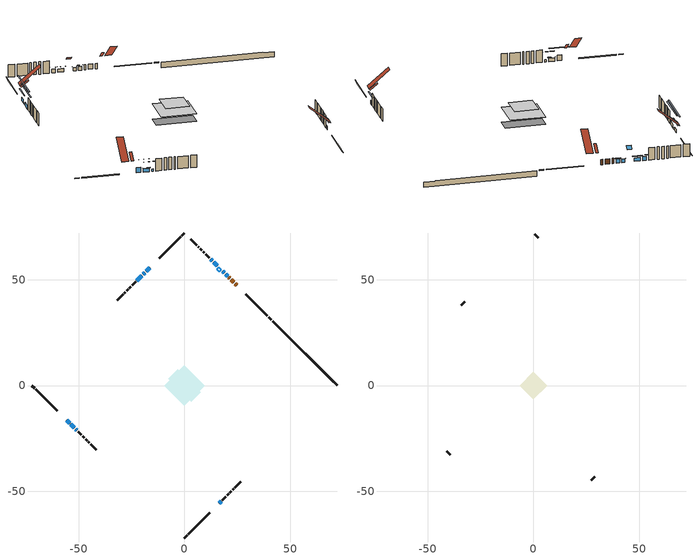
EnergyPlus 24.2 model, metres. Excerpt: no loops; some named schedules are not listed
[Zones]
conditioned space
 floor adiabatic (AdiabaticFloorConstruction): -9.55,0 0,9.55 9.55,0 0,-9.55 z3.05
 floor foundation (Slab1 construction): -7.59,3.22 -3.22,7.59 7.59,-3.22 3.22,-7.59 z-1.45
 wall outside (RimJoist1 construction): 0,-72.03 1.2,-70.83 / -72.03,0 -70.83,-1.2 / 0,72.03 -1.2,70.83 / 41.02,31.01 39.82,32.21 z0.61:0.91
 wall outside (RimJoist2 construction): 1.86,-70.17 11.99,-60.04 / -70.17,-1.86 -60.04,-11.99 / -1.86,70.17 -11.99,60.04 / 39.16,32.86 29.03,42.99 z0.61:0.91
 wall outside (AdiabaticWallConstruction 1): 24.57,47.46 23.97,48.06 / 23.32,48.71 22.07,49.96 / 21.42,50.61 20.99,51.04 z0.61:2.64
 wall outside (AdiabaticWallConstruction): 20.33,51.7 19.47,52.56 / 13.2,58.83 12.34,59.69 z0.61:2.13; 16.45,-55.58 17.25,-54.77 / 18.81,53.21 18.01,54.02 / -16.45,55.58 -18.06,53.97 / -53.63,-18.4 -52.02,-20.01 / 15.46,56.57 13.86,58.17 / -20.08,51.95 -22.48,49.55 z0.61:1.96; -55.58,-16.45 -54.28,-17.74 z0.61:2.74; -18.71,53.32 -19.42,52.61 z0.61:1.11; -51.37,-20.66 -50.93,-21.09 z0.61:1.53
 wall outside (Wall1 construction): 17.91,-54.12 19.54,-52.49 / -50.28,-21.75 -48.65,-23.38 / -23.14,48.89 -24.77,47.26 / 11.68,60.35 10.05,61.98 z0.61:5.49
 wall outside (Wall2 construction): 20.2,-51.83 20.8,-51.23 / -47.99,-24.04 -47.39,-24.64 / -25.42,46.6 -26.03,46 / 9.39,62.63 8.79,63.24 z0.61:5.49
 wall outside (Wall3 construction): 21.46,-50.57 22.16,-49.87 / -46.73,-25.3 -46.03,-26 / -26.68,45.34 -27.38,44.64 / 8.13,63.89 7.43,64.59 z0.61:5.49
 wall outside (Wall4 construction): 22.81,-49.21 23.15,-48.87 / -45.37,-26.65 -45.03,-26.99 / -28.04,43.99 -28.38,43.65 / 6.78,65.25 6.44,65.59 z0.61:5.49
 wall outside (Wall5 construction): 23.81,-48.22 26.61,-45.42 / -44.38,-27.65 -41.58,-30.45 / -29.04,42.99 -31.84,40.19 / 5.78,66.25 2.98,69.05 z0.61:5.49
 wall foundation (FoundationWall1 construction): 41.68,30.35,-1.45 41.68,30.35,0.61 68.99,3.04,0.61 68.99,3.04,0.49 72.03,0,0.49 72.03,0,-1.45
 window (WindowConstruction 8): 20.33,51.7 19.47,52.56 z0.61:2.13
 window (WindowConstruction 3): 16.45,-55.58 17.25,-54.77 z0.61:1.96
 window (WindowConstruction 4): -55.58,-16.45 -54.28,-17.74 z0.61:2.74
 window (WindowConstruction 5): 18.81,53.22 18.01,54.02 z0.61:1.96
 window (WindowConstruction 6): -16.45,55.58 -18.05,53.97 z0.61:1.96
 window (WindowConstruction 7): -53.63,-18.4 -52.02,-20 z0.61:1.96
 window (WindowConstruction 10): -18.71,53.32 -19.42,52.61 z0.61:1.11
 window (WindowConstruction): 15.46,56.57 13.86,58.17 z0.61:1.96
 window (WindowConstruction 1): 13.2,58.83 12.34,59.69 z0.61:2.13
 window (WindowConstruction 9): -51.37,-20.66 -50.94,-21.09 z0.61:1.52
 window (WindowConstruction 2): -20.08,51.95 -22.48,49.55 z0.61:1.96
 door (Door): 24.57,47.46 23.97,48.05 z0.61:2.64
 door (Door 1): 23.32,48.71 22.07,49.95 z0.61:2.64
 door (Door 2): 21.42,50.61 20.99,51.04 z0.61:2.64
 ceiling adiabatic (AdiabaticFloorConstruction): 0,-9.55 9.55,0 0,9.55 -9.55,0 z3.05
 roof outside (Roof2 construction): 15.79,-56.23,5.49 13.75,-54.19,7.89 13.09,-54.86,7.89 15.13,-56.9,5.49; -56.23,-15.79,5.49 -54.19,-13.75,7.89 -54.86,-13.09,7.89 -56.9,-15.13,5.49; -15.79,56.23,5.49 -13.75,54.19,7.89 -13.09,54.86,7.89 -15.13,56.9,5.49; 25.23,46.8,5.49 23.18,44.76,7.89 23.85,44.09,7.89 25.89,46.14,5.49
 roof outside (AdiabaticRoofConstruction): 16.12,55.91,5.49 15.17,54.96,6.61 16.4,53.72,6.61 17.35,54.67,5.49
 skylight (SkylightConstruction): 16.12,55.91,5.49 15.17,54.96,6.61 16.4,53.72,6.61 17.35,54.67,5.49
attic - vented
 floor to conditioned space (Floor1 construction Reversed): -6.42,0 0,6.42 6.42,0 0,-6.42 z5.49
 wall outside (Wall6 construction): 27.27,-44.76 28.93,-43.09 / -40.92,-31.11 -39.25,-32.77 / -32.5,39.53 -34.16,37.87 / 2.32,69.71 0.66,71.37 z0.61:5.49
 roof outside (Roof1 construction): 14.47,-57.56,5.49 8.85,-51.93,12.11 7.02,-53.76,12.11 12.64,-59.39,5.49; -57.56,-14.47,5.49 -51.93,-8.85,12.11 -53.76,-7.02,12.11 -59.39,-12.64,5.49; -14.47,57.56,5.49 -8.85,51.93,12.11 -7.02,53.76,12.11 -12.64,59.39,5.49; 26.55,45.48,5.49 20.92,39.86,12.11 22.75,38.03,12.11 28.38,43.65,5.49
shading: 19.14,52.88 20.66,51.37 20.87,51.58 19.36,53.09 z2.59; 18.98,-53.05 14.72,-57.3 14.94,-57.51 19.19,-53.26 z4.4; -52.13,-19.9 -57.73,-14.29 -57.95,-14.5 -52.34,-20.11 z5.79; 17.8,54.23 19.02,53 19.24,53.22 18.01,54.44 z2.26; -19.78,52.25 -14.72,57.3 -14.94,57.51 -19.99,52.46 z4.4; -51.81,-20.22 -53.84,-18.19 -54.05,-18.4 -52.02,-20.43 z2.26; -24.81,47.22 -13.32,58.7 -13.53,58.92 -25.02,47.43 z8.73; 13.32,58.71 16,56.03 16.21,56.24 13.53,58.92 z2.72; 11.8,60.23 13.74,58.29 13.84,58.4 11.91,60.33 z2.89; -48.78,-23.25 -53.52,-18.5 -53.73,-18.72 -48.99,-23.46 z4.58; -26.36,45.67 -16.19,55.83 -16.41,56.05 -26.57,45.88 z7.45
[Building]
Building 1: Terrain=Suburbs
[Site:Location]
Montreal Mirabel Intl AP_QC: Latitude {deg}=45.68; Longitude {deg}=-74.03; Time Zone {hr}=-5; Elevation {m}=82; Keep Site Location Information=Yes
[Site:GroundTemperature:Shallow]
0.642858, -1.75623, -1.94836, -0.80987, 3.76054, 8.30966, 12.2535, 14.7518, 14.9641, 12.9321, 9.08883, 4.67926
[Site:WaterMainsTemperature]
Calculation Method=Schedule; Temperature Schedule=mains temperature schedule
[Material] Roughness=Rough; Thermal Absorptance=0.9
Name | Thickness {m} | Conductivity {W/m-K} | Density {kg/m3} | Specific Heat {J/kg-K} | Solar Absorptance | Visible Absorptance
asphalt or fiberglass shingles | 0.00635 | 0.162714 | 1121.4 | 1465.45 | 0.84 | 0.84
asphalt or fiberglass shingles 1 | 0.00635 | 0.162714 | 1121.4 | 1465.45 | 0.7 | 0.7
ceiling loosefill ins | 0.169333 | 0.0480833 | 16.02 | 1046.75 | 0.7 | 0.7
ceiling stud and cavity | 0.1397 | 0.785492 | 65.682 | 1177.47 | 0.7 | 0.7
concrete 4.0 in. | 0.1016 | 1.803125 | 2242.8 | 837.4 | 0.7 | 0.7
concrete 8.0 in. | 0.2032 | 1.803125 | 2242.8 | 837.4 | 0.7 | 0.7
door material | 0.04445 | 0.0451087 | 512.64 | 1214.23 | 0.7 | 0.7
exterior vertical ins | 0.055813 | 0.029427 | 32.04 | 1214.23 | 0.7 | 0.7
floor covering | 0.0127 | 0.0433444 | 54.468 | 1339.84 | 0.6 | 0.6
floor rigid ins; roof rigid ins 1; wall rigid ins 1 | 0.512978 | 0.029427 | 32.04 | 1214.23 | 0.7 | 0.7
floor stud and cavity | 0.1397 | 1.75129 | 37.0049 | 1207.88 | 0.7 | 0.7
furniture material conditioned space 1 | 0.1524 | 0.115458 | 640.8 | 1214.23 | 0.6 | 0.6
gypsum board | 0.0127 | 0.160291 | 801 | 837.4 | 0.6 | 0.6
gypsum board 1 | 0.0127 | 0.160291 | 801 | 837.4 | 0.7 | 0.7
osb sheathing 0.5 in. | 0.0127 | 0.115458 | 512.64 | 1214.23 | 0.7 | 0.7
osb sheathing 0.75 in. | 0.01905 | 0.115458 | 512.64 | 1214.23 | 0.7 | 0.7
osb sheathing 2.0 in. | 0.0508 | 0.115458 | 512.64 | 1214.23 | 0.7 | 0.7
rim joist rigid ins | 0.103632 | 0.029427 | 32.04 | 1214.23 | 0.7 | 0.7
rim joist rigid ins 1; roof rigid ins; wall rigid ins | 0.051816 | 0.029427 | 32.04 | 1214.23 | 0.7 | 0.7
rim joist stud and cavity | 0.0508 | 0.386834 | 125.044 | 1163.47 | 0.6 | 0.6
rim joist stud and cavity 1 | 0.0508 | 0.0379815 | 125.044 | 1163.47 | 0.6 | 0.6
roof stud and cavity | 0.2032 | 0.529644 | 78.34581 | 1123.46 | 0.7 | 0.7
roof stud and cavity 1 | 0.18415 | 1.78689 | 37.0049 | 1207.88 | 0.6 | 0.6
wall stud and cavity | 0.1397 | 0.15141 | 139.0536 | 1170.24 | 0.7 | 0.7
wall stud and cavity 1 | 0.1397 | 0.0823012 | 139.0536 | 1170.24 | 0.7 | 0.7
wall stud and cavity 2 | 0.1397 | 0.197854 | 139.0536 | 1170.24 | 0.7 | 0.7
wall stud and cavity 3 | 0.1397 | 0.258437 | 139.0536 | 1170.24 | 0.7 | 0.7
wall stud and cavity 4 | 0.1397 | 0.19072 | 139.0536 | 1170.24 | 0.7 | 0.7
wall stud and cavity 5 | 0.0889 | 6.1454 | 50.32683 | 1063.81 | 0.6 | 0.6
wall stud and cavity 6 | 0.0889 | 0.380278 | 52.3479 | 1209.89 | 0.7 | 0.7
wall stud and cavity 7 | 0.0889 | 0.391764 | 83.0341 | 1211.67 | 0.7 | 0.7
wood siding | 0.0254 | 0.102417 | 544.68 | 1172.36 | 0 | 0
wood siding 1 | 0.00254 | 0.102417 | 544.68 | 1172.36 | 0 | 0
wood siding 2; wood siding 3; wood siding 4 | 0.0254 | 0.102417 | 544.68 | 1172.36 | 0.7 | 0.7
[WindowMaterial:SimpleGlazingSystem]
Name | U-Factor {W/m2-K} | Solar Heat Gain Coefficient
SkylightMaterial | 2.47861 | 0.667
WindowMaterial | 2.93382 | 0.6
WindowMaterial 1 | 2.92474 | 0.62
WindowMaterial 2 | 2.97187 | 0.6
WindowMaterial 3 | 2.961077 | 0.63
WindowMaterial 4 | 3.0383 | 0.46
WindowMaterial 5 | 3.09508 | 0.34
[Construction]
AdiabaticFloorConstruction: floor stud and cavity, floor rigid ins, osb sheathing 0.75 in., floor covering
AdiabaticRoofConstruction: asphalt or fiberglass shingles 1, roof rigid ins 1, osb sheathing 0.75 in., roof stud and cavity 1
AdiabaticWallConstruction: wood siding 3, wall rigid ins 1, wall stud and cavity 6, gypsum board
AdiabaticWallConstruction 1: wood siding 4, wall rigid ins 1, wall stud and cavity 6, gypsum board
Door; Door 1; Door 2: door material
Floor1 construction Reversed: gypsum board, ceiling stud and cavity, ceiling loosefill ins
FoundationWall1 construction: concrete 8.0 in., gypsum board 1
furniture construction conditioned space 1: furniture material conditioned space 1
PartitionWallConstruction: gypsum board, wall stud and cavity 7, gypsum board
RimJoist1 construction: wood siding 2, rim joist rigid ins, osb sheathing 2.0 in., rim joist stud and cavity
RimJoist2 construction: wood siding 2, rim joist rigid ins 1, osb sheathing 2.0 in., rim joist stud and cavity 1
Roof1 construction: asphalt or fiberglass shingles
Roof2 construction: asphalt or fiberglass shingles, roof rigid ins, osb sheathing 0.75 in., roof stud and cavity, gypsum board
SkylightConstruction: SkylightMaterial
Slab1 construction: concrete 4.0 in.
Wall1 construction: wood siding, wall rigid ins, osb sheathing 0.5 in., wall stud and cavity, gypsum board
Wall2 construction: wood siding, wall rigid ins, osb sheathing 0.5 in., wall stud and cavity 1, gypsum board
Wall3 construction: wood siding, wall rigid ins, osb sheathing 0.5 in., wall stud and cavity 2, gypsum board
Wall4 construction: wood siding, wall rigid ins, osb sheathing 0.5 in., wall stud and cavity 3, gypsum board
Wall5 construction: wood siding, wall rigid ins, osb sheathing 0.5 in., wall stud and cavity 4, gypsum board
Wall6 construction: wood siding 1, wall stud and cavity 5
WindowConstruction; WindowConstruction 2; WindowConstruction 3; WindowConstruction 5; WindowConstruction 6; WindowConstruction 7: WindowMaterial
WindowConstruction 1: WindowMaterial 1
WindowConstruction 10: WindowMaterial 5
WindowConstruction 4: WindowMaterial 2
WindowConstruction 8: WindowMaterial 3
WindowConstruction 9: WindowMaterial 4
[Zone] Multiplier=1; Part of Total Floor Area=Yes
Name | Volume {m3}
attic - vented | 79.7205
conditioned space | 692
[Space]
Name | Zone | Volume {m3}
attic - vented 1 | attic - vented | 79.7205
conditioned space 1 | conditioned space | 692
[ZoneInfiltration:EffectiveLeakageArea]
infil attic - vented 1: Zone or Space=attic - vented 1; Schedule=Always On Discrete; Effective Air Leakage Area {cm2}=3800.31; Stack Coefficient=0.000800007; Wind Coefficient=1.91103e-05
[ZoneMixing]
whole house fan mix: Zone or Space=attic - vented; Schedule=Always On Continuous; Design Flow Rate Calculation Method=Flow/Zone; Design Flow Rate {m3/s}=0; Source Zone or Space=conditioned space
[SurfaceProperty:ExposedFoundationPerimeter]
Slab1: Exposed Perimeter Calculation Method=TotalExposedPerimeter; Total Exposed Perimeter {m}=42.922
[InternalMass] Zone or ZoneList=conditioned space; Space or SpaceList=conditioned space 1
Name | Construction | Surface Area {m2}
furniture mass conditioned space 1 | furniture construction conditioned space 1 | 110.736
partition wall mass | PartitionWallConstruction | 276.84
[Lights]
interior lighting: Zone or ZoneList or Space or SpaceList=conditioned space 1; Schedule=interior lighting schedule; Design Level Calculation Method=LightingLevel; Lighting Level {W}=343.2; Return Air Fraction=0; Fraction Radiant=0.6; Fraction Visible=0.2; Fraction Replaceable=1
[People]
occupants: Zone or ZoneList or Space or SpaceList=conditioned space 1; Number of People Schedule=occupants schedule; Number of People Calculation Method=People; Number of People=3; Fraction Radiant=0.314171; Sensible Heat Fraction=0.56303; Activity Level Schedule=occupants activity schedule; Carbon Dioxide Generation Rate {m3/s-W}=0; Enable ASHRAE 55 Comfort Warnings=No; Mean Radiant Temperature Calculation Type=EnclosureAveraged
[ElectricEquipment] Zone or ZoneList or Space or SpaceList=conditioned space 1; Design Level Calculation Method=EquipmentLevel
Name | Schedule | Design Level {W} | Fraction Latent | Fraction Radiant | Fraction Lost
clothes dryer | clothes dryer schedule | 140.772 | 0.015 | 0.081 | 0.85
clothes washer | clothes washer schedule | 32.1985 | 0.03 | 0.162 | 0.7
cooking range | cooking range schedule | 215.147 | 0.08 | 0.432 | 0.2
dishwasher | dishwasher schedule | 66.8632 | 0.3 | 0.18 | 0.4
fridge | fridge schedule | 72.9452 | 0 | 0.6 | 0
mech vent house fan | mech vent house fan schedule | 880 | 0 | 0 | 1
mech vent house fan cfis | mech vent house fan cfis schedule | 0 | 0 | 0 | 0
misc plug loads | misc plug loads schedule | 494.7 | 0.045 | 0.513 | 0.1
whole house fan | Always On Discrete | 0 | 0 | 0 | 1
[OtherEquipment] Zone or ZoneList or Space or SpaceList=conditioned space 1; Design Level Calculation Method=EquipmentLevel
Name | Fuel Type | Schedule | Design Level {W} | Fraction Latent | Fraction Radiant | Fraction Lost
clothes dryer 1 | Electricity | clothes dryer schedule | 0 | 0.015 | 0.081 | 0.85
cooking range 1 | Electricity | cooking range schedule | 0 | 0.08 | 0.432 | 0.2
general water use latent | None | general water use schedule | 62.594 | 1 | 0 | 0
general water use sensible | None | general water use schedule | -61.6891 | 0 | 0.6 | 0
mech vent house fan latent load | None | Always On Discrete | 0 | 1 | 0 | 0
mech vent house fan sensible load | None | Always On Discrete | 0 | 0 | 0 | 0
water heater energy adjustment1 | Electricity | Always On Discrete | 0.01 | 0 | 0 | 1
[ZoneInfiltration:DesignFlowRate] Zone or ZoneList or Space or SpaceList=conditioned space 1; Schedule=Always On Discrete; Design Flow Rate Calculation Method=Flow/Zone; Design Flow Rate {m3/s}=0
infil flow; natural vent flow; whole house fan flow
[Foundation:Kiva]
Foundation Kiva 1: Initial Indoor Air Temperature {C}=21; Wall Height Above Grade {m}=0.609996; Wall Depth Below Slab {m}=0.2032; Custom Block Material Name 1=exterior vertical ins; Custom Block Depth 1 {m}=2.05999; Custom Block X Position 1 {m}=0.2159; Custom Block Z Position 1 {m}=0
[Foundation:Kiva:Settings]
Soil Conductivity {W/m-K}=0.849921; Soil Density {kg/m3}=1842.3; Soil Specific Heat {J/kg-K}=418.7; Ground Solar Absorptivity=0.9; Ground Thermal Absorptivity=0.9; Ground Surface Roughness {m}=0.03; Far-Field Width {m}=40; Deep-Ground Boundary Condition=ZeroFlux; Deep-Ground Depth {m}=40; Minimum Cell Dimension {m}=0.2; Maximum Cell Growth Coefficient=3; Simulation Timestep=Timestep
[Exterior:Lights]
exterior lighting: Schedule=exterior lighting schedule; Design Level {W}=75.6
[Schedule:Constant]
Name | Hourly Value
Always On Continuous; mech vent house fan schedule; mech vent house fan cfis schedule; Always On Discrete | 1
occupants activity schedule | 117.228
fridge schedule | 0
[Schedule:Week:Daily]
interior lighting schedule Week Rule - Jan1-Jan27: interior lighting schedule day, interior lighting schedule day, interior lighting schedule day, interior lighting schedule day, interior lighting schedule day, interior lighting schedule day, interior lighting schedule day, interior lighting schedule default day, interior lighting schedule default day, interior lighting schedule default day, interior lighting schedule default day, interior lighting schedule default day
interior lighting schedule Week Rule - Jan28-Feb3: interior lighting schedule day, interior lighting schedule day, interior lighting schedule day, interior lighting schedule day, interior lighting schedule day 1, interior lighting schedule day 1, interior lighting schedule day 1, interior lighting schedule default day, interior lighting schedule default day, interior lighting schedule default day, interior lighting schedule default day, interior lighting schedule default day
interior lighting schedule Week Rule - Feb4-Feb24: interior lighting schedule day 1, interior lighting schedule day 1, interior lighting schedule day 1, interior lighting schedule day 1, interior lighting schedule day 1, interior lighting schedule day 1, interior lighting schedule day 1, interior lighting schedule default day, interior lighting schedule default day, interior lighting schedule default day, interior lighting schedule default day, interior lighting schedule default day
interior lighting schedule Week Rule - Feb25-Mar3: interior lighting schedule day 1, interior lighting schedule day 1, interior lighting schedule day 1, interior lighting schedule day 1, interior lighting schedule day 2, interior lighting schedule day 2, interior lighting schedule day 2, interior lighting schedule default day, interior lighting schedule default day, interior lighting schedule default day, interior lighting schedule default day, interior lighting schedule default day
interior lighting schedule Week Rule - Mar4-Mar31: interior lighting schedule day 2, interior lighting schedule day 2, interior lighting schedule day 2, interior lighting schedule day 2, interior lighting schedule day 2, interior lighting schedule day 2, interior lighting schedule day 2, interior lighting schedule default day, interior lighting schedule default day, interior lighting schedule default day, interior lighting schedule default day, interior lighting schedule default day
interior lighting schedule Week Rule - Apr1-Apr28: interior lighting schedule day 3, interior lighting schedule day 3, interior lighting schedule day 3, interior lighting schedule day 3, interior lighting schedule day 3, interior lighting schedule day 3, interior lighting schedule day 3, interior lighting schedule default day, interior lighting schedule default day, interior lighting schedule default day, interior lighting schedule default day, interior lighting schedule default day
interior lighting schedule Week Rule - Apr29-May5: interior lighting schedule day 3, interior lighting schedule day 3, interior lighting schedule day 4, interior lighting schedule day 4, interior lighting schedule day 4, interior lighting schedule day 4, interior lighting schedule day 4, interior lighting schedule default day, interior lighting schedule default day, interior lighting schedule default day, interior lighting schedule default day, interior lighting schedule default day
interior lighting schedule Week Rule - May6-May26: interior lighting schedule day 4, interior lighting schedule day 4, interior lighting schedule day 4, interior lighting schedule day 4, interior lighting schedule day 4, interior lighting schedule day 4, interior lighting schedule day 4, interior lighting schedule default day, interior lighting schedule default day, interior lighting schedule default day, interior lighting schedule default day, interior lighting schedule default day
interior lighting schedule Week Rule - May27-Jun2: interior lighting schedule day 4, interior lighting schedule day 4, interior lighting schedule day 4, interior lighting schedule day 4, interior lighting schedule day 4, interior lighting schedule day 5, interior lighting schedule day 5, interior lighting schedule default day, interior lighting schedule default day, interior lighting schedule default day, interior lighting schedule default day, interior lighting schedule default day
interior lighting schedule Week Rule - Jun3-Jun30: interior lighting schedule day 5, interior lighting schedule day 5, interior lighting schedule day 5, interior lighting schedule day 5, interior lighting schedule day 5, interior lighting schedule day 5, interior lighting schedule day 5, interior lighting schedule default day, interior lighting schedule default day, interior lighting schedule default day, interior lighting schedule default day, interior lighting schedule default day
interior lighting schedule Week Rule - Jul1-Jul28: interior lighting schedule day 6, interior lighting schedule day 6, interior lighting schedule day 6, interior lighting schedule day 6, interior lighting schedule day 6, interior lighting schedule day 6, interior lighting schedule day 6, interior lighting schedule default day, interior lighting schedule default day, interior lighting schedule default day, interior lighting schedule default day, interior lighting schedule default day
interior lighting schedule Week Rule - Jul29-Aug4: interior lighting schedule day 6, interior lighting schedule day 6, interior lighting schedule day 6, interior lighting schedule day 7, interior lighting schedule day 7, interior lighting schedule day 7, interior lighting schedule day 7, interior lighting schedule default day, interior lighting schedule default day, interior lighting schedule default day, interior lighting schedule default day, interior lighting schedule default day
interior lighting schedule Week Rule - Aug5-Aug25: interior lighting schedule day 7, interior lighting schedule day 7, interior lighting schedule day 7, interior lighting schedule day 7, interior lighting schedule day 7, interior lighting schedule day 7, interior lighting schedule day 7, interior lighting schedule default day, interior lighting schedule default day, interior lighting schedule default day, interior lighting schedule default day, interior lighting schedule default day
interior lighting schedule Week Rule - Aug26-Sep1: interior lighting schedule day 7, interior lighting schedule day 7, interior lighting schedule day 7, interior lighting schedule day 7, interior lighting schedule day 7, interior lighting schedule day 7, interior lighting schedule day 8, interior lighting schedule default day, interior lighting schedule default day, interior lighting schedule default day, interior lighting schedule default day, interior lighting schedule default day
interior lighting schedule Week Rule - Sep2-Sep29: interior lighting schedule day 8, interior lighting schedule day 8, interior lighting schedule day 8, interior lighting schedule day 8, interior lighting schedule day 8, interior lighting schedule day 8, interior lighting schedule day 8, interior lighting schedule default day, interior lighting schedule default day, interior lighting schedule default day, interior lighting schedule default day, interior lighting schedule default day
interior lighting schedule Week Rule - Sep30-Oct6: interior lighting schedule day 8, interior lighting schedule day 9, interior lighting schedule day 9, interior lighting schedule day 9, interior lighting schedule day 9, interior lighting schedule day 9, interior lighting schedule day 9, interior lighting schedule default day, interior lighting schedule default day, interior lighting schedule default day, interior lighting schedule default day, interior lighting schedule default day
interior lighting schedule Week Rule - Oct7-Oct27: interior lighting schedule day 9, interior lighting schedule day 9, interior lighting schedule day 9, interior lighting schedule day 9, interior lighting schedule day 9, interior lighting schedule day 9, interior lighting schedule day 9, interior lighting schedule default day, interior lighting schedule default day, interior lighting schedule default day, interior lighting schedule default day, interior lighting schedule default day
interior lighting schedule Week Rule - Oct28-Nov3: interior lighting schedule day 9, interior lighting schedule day 9, interior lighting schedule day 9, interior lighting schedule day 9, interior lighting schedule day 10, interior lighting schedule day 10, interior lighting schedule day 10, interior lighting schedule default day, interior lighting schedule default day, interior lighting schedule default day, interior lighting schedule default day, interior lighting schedule default day
interior lighting schedule Week Rule - Nov4-Nov24: interior lighting schedule day 10, interior lighting schedule day 10, interior lighting schedule day 10, interior lighting schedule day 10, interior lighting schedule day 10, interior lighting schedule day 10, interior lighting schedule day 10, interior lighting schedule default day, interior lighting schedule default day, interior lighting schedule default day, interior lighting schedule default day, interior lighting schedule default day
interior lighting schedule Week Rule - Nov25-Dec1: interior lighting schedule day 10, interior lighting schedule day 10, interior lighting schedule day 10, interior lighting schedule day 10, interior lighting schedule day 10, interior lighting schedule day 10, interior lighting schedule day 11, interior lighting schedule default day, interior lighting schedule default day, interior lighting schedule default day, interior lighting schedule default day, interior lighting schedule default day
interior lighting schedule Week Rule - Dec2-Dec31: interior lighting schedule day 11, interior lighting schedule day 11, interior lighting schedule day 11, interior lighting schedule day 11, interior lighting schedule day 11, interior lighting schedule day 11, interior lighting schedule day 11, interior lighting schedule default day, interior lighting schedule default day, interior lighting schedule default day, interior lighting schedule default day, interior lighting schedule default day
occupants schedule Week Rule - Jan1-Dec31: occupants schedule day, occupants schedule day, occupants schedule day, occupants schedule day, occupants schedule day, occupants schedule day, occupants schedule day, occupants schedule default day, occupants schedule default day, occupants schedule default day, occupants schedule default day, occupants schedule default day
clothes dryer schedule Week Rule - Jan1-Dec31: clothes dryer schedule day, clothes dryer schedule day, clothes dryer schedule day, clothes dryer schedule day, clothes dryer schedule day, clothes dryer schedule day, clothes dryer schedule day, clothes dryer schedule default day, clothes dryer schedule default day, clothes dryer schedule default day, clothes dryer schedule default day, clothes dryer schedule default day
clothes washer schedule Week Rule - Jan1-Dec31: clothes washer schedule day, clothes washer schedule day, clothes washer schedule day, clothes washer schedule day, clothes washer schedule day, clothes washer schedule day, clothes washer schedule day, clothes washer schedule default day, clothes washer schedule default day, clothes washer schedule default day, clothes washer schedule default day, clothes washer schedule default day
cooking range schedule Week Rule - Jan1-Dec31: cooking range schedule day, cooking range schedule day, cooking range schedule day, cooking range schedule day, cooking range schedule day, cooking range schedule day, cooking range schedule day, cooking range schedule default day, cooking range schedule default day, cooking range schedule default day, cooking range schedule default day, cooking range schedule default day
dishwasher schedule Week Rule - Jan1-Dec31: dishwasher schedule day, dishwasher schedule day, dishwasher schedule day, dishwasher schedule day, dishwasher schedule day, dishwasher schedule day, dishwasher schedule day, dishwasher schedule default day, dishwasher schedule default day, dishwasher schedule default day, dishwasher schedule default day, dishwasher schedule default day
misc plug loads schedule Week Rule - Jan1-Dec31: misc plug loads schedule day, misc plug loads schedule day, misc plug loads schedule day, misc plug loads schedule day, misc plug loads schedule day, misc plug loads schedule day, misc plug loads schedule day, misc plug loads schedule default day, misc plug loads schedule default day, misc plug loads schedule default day, misc plug loads schedule default day, misc plug loads schedule default day
general water use schedule Week Rule - Jan1-Dec31: general water use schedule day, general water use schedule day, general water use schedule day, general water use schedule day, general water use schedule day, general water use schedule day, general water use schedule day, general water use schedule default day, general water use schedule default day, general water use schedule default day, general water use schedule default day, general water use schedule default day
exterior lighting schedule Week Rule - Jan1-Jan27: exterior lighting schedule day, exterior lighting schedule day, exterior lighting schedule day, exterior lighting schedule day, exterior lighting schedule day, exterior lighting schedule day, exterior lighting schedule day, exterior lighting schedule default day, exterior lighting schedule default day, exterior lighting schedule default day, exterior lighting schedule default day, exterior lighting schedule default day
exterior lighting schedule Week Rule - Jan28-Feb3: exterior lighting schedule day, exterior lighting schedule day, exterior lighting schedule day, exterior lighting schedule day, exterior lighting schedule day 1, exterior lighting schedule day 1, exterior lighting schedule day 1, exterior lighting schedule default day, exterior lighting schedule default day, exterior lighting schedule default day, exterior lighting schedule default day, exterior lighting schedule default day
exterior lighting schedule Week Rule - Feb4-Feb24: exterior lighting schedule day 1, exterior lighting schedule day 1, exterior lighting schedule day 1, exterior lighting schedule day 1, exterior lighting schedule day 1, exterior lighting schedule day 1, exterior lighting schedule day 1, exterior lighting schedule default day, exterior lighting schedule default day, exterior lighting schedule default day, exterior lighting schedule default day, exterior lighting schedule default day
exterior lighting schedule Week Rule - Feb25-Mar3: exterior lighting schedule day 1, exterior lighting schedule day 1, exterior lighting schedule day 1, exterior lighting schedule day 1, exterior lighting schedule day 2, exterior lighting schedule day 2, exterior lighting schedule day 2, exterior lighting schedule default day, exterior lighting schedule default day, exterior lighting schedule default day, exterior lighting schedule default day, exterior lighting schedule default day
exterior lighting schedule Week Rule - Mar4-Mar31: exterior lighting schedule day 2, exterior lighting schedule day 2, exterior lighting schedule day 2, exterior lighting schedule day 2, exterior lighting schedule day 2, exterior lighting schedule day 2, exterior lighting schedule day 2, exterior lighting schedule default day, exterior lighting schedule default day, exterior lighting schedule default day, exterior lighting schedule default day, exterior lighting schedule default day
exterior lighting schedule Week Rule - Apr1-Apr28: exterior lighting schedule day 3, exterior lighting schedule day 3, exterior lighting schedule day 3, exterior lighting schedule day 3, exterior lighting schedule day 3, exterior lighting schedule day 3, exterior lighting schedule day 3, exterior lighting schedule default day, exterior lighting schedule default day, exterior lighting schedule default day, exterior lighting schedule default day, exterior lighting schedule default day
exterior lighting schedule Week Rule - Apr29-May5: exterior lighting schedule day 3, exterior lighting schedule day 3, exterior lighting schedule day 4, exterior lighting schedule day 4, exterior lighting schedule day 4, exterior lighting schedule day 4, exterior lighting schedule day 4, exterior lighting schedule default day, exterior lighting schedule default day, exterior lighting schedule default day, exterior lighting schedule default day, exterior lighting schedule default day
exterior lighting schedule Week Rule - May6-May26: exterior lighting schedule day 4, exterior lighting schedule day 4, exterior lighting schedule day 4, exterior lighting schedule day 4, exterior lighting schedule day 4, exterior lighting schedule day 4, exterior lighting schedule day 4, exterior lighting schedule default day, exterior lighting schedule default day, exterior lighting schedule default day, exterior lighting schedule default day, exterior lighting schedule default day
exterior lighting schedule Week Rule - May27-Jun2: exterior lighting schedule day 4, exterior lighting schedule day 4, exterior lighting schedule day 4, exterior lighting schedule day 4, exterior lighting schedule day 4, exterior lighting schedule day 5, exterior lighting schedule day 5, exterior lighting schedule default day, exterior lighting schedule default day, exterior lighting schedule default day, exterior lighting schedule default day, exterior lighting schedule default day
exterior lighting schedule Week Rule - Jun3-Jun30: exterior lighting schedule day 5, exterior lighting schedule day 5, exterior lighting schedule day 5, exterior lighting schedule day 5, exterior lighting schedule day 5, exterior lighting schedule day 5, exterior lighting schedule day 5, exterior lighting schedule default day, exterior lighting schedule default day, exterior lighting schedule default day, exterior lighting schedule default day, exterior lighting schedule default day
exterior lighting schedule Week Rule - Jul1-Jul28: exterior lighting schedule day 6, exterior lighting schedule day 6, exterior lighting schedule day 6, exterior lighting schedule day 6, exterior lighting schedule day 6, exterior lighting schedule day 6, exterior lighting schedule day 6, exterior lighting schedule default day, exterior lighting schedule default day, exterior lighting schedule default day, exterior lighting schedule default day, exterior lighting schedule default day
exterior lighting schedule Week Rule - Jul29-Aug4: exterior lighting schedule day 6, exterior lighting schedule day 6, exterior lighting schedule day 6, exterior lighting schedule day 7, exterior lighting schedule day 7, exterior lighting schedule day 7, exterior lighting schedule day 7, exterior lighting schedule default day, exterior lighting schedule default day, exterior lighting schedule default day, exterior lighting schedule default day, exterior lighting schedule default day
exterior lighting schedule Week Rule - Aug5-Aug25: exterior lighting schedule day 7, exterior lighting schedule day 7, exterior lighting schedule day 7, exterior lighting schedule day 7, exterior lighting schedule day 7, exterior lighting schedule day 7, exterior lighting schedule day 7, exterior lighting schedule default day, exterior lighting schedule default day, exterior lighting schedule default day, exterior lighting schedule default day, exterior lighting schedule default day
exterior lighting schedule Week Rule - Aug26-Sep1: exterior lighting schedule day 7, exterior lighting schedule day 7, exterior lighting schedule day 7, exterior lighting schedule day 7, exterior lighting schedule day 7, exterior lighting schedule day 7, exterior lighting schedule day 8, exterior lighting schedule default day, exterior lighting schedule default day, exterior lighting schedule default day, exterior lighting schedule default day, exterior lighting schedule default day
exterior lighting schedule Week Rule - Sep2-Sep29: exterior lighting schedule day 8, exterior lighting schedule day 8, exterior lighting schedule day 8, exterior lighting schedule day 8, exterior lighting schedule day 8, exterior lighting schedule day 8, exterior lighting schedule day 8, exterior lighting schedule default day, exterior lighting schedule default day, exterior lighting schedule default day, exterior lighting schedule default day, exterior lighting schedule default day
[Schedule:Year]
interior lighting schedule: interior lighting schedule Week Rule - Jan1-Jan27, 1, 1, 1, 27, interior lighting schedule Week Rule - Jan28-Feb3, 1, 28, 2, 3, interior lighting schedule Week Rule - Feb4-Feb24, 2, 4, 2, 24, interior lighting schedule Week Rule - Feb25-Mar3, 2, 25, 3, 3, interior lighting schedule Week Rule - Mar4-Mar31, 3, 4, 3, 31, interior lighting schedule Week Rule - Apr1-Apr28, 4, 1, 4, 28, interior lighting schedule Week Rule - Apr29-May5, 4, 29, 5, 5, interior lighting schedule Week Rule - May6-May26, 5, 6, 5, 26, interior lighting schedule Week Rule - May27-Jun2, 5, 27, 6, 2, interior lighting schedule Week Rule - Jun3-Jun30, 6, 3, 6, 30, interior lighting schedule Week Rule - Jul1-Jul28, 7, 1, 7, 28, interior lighting schedule Week Rule - Jul29-Aug4, 7, 29, 8, 4, interior lighting schedule Week Rule - Aug5-Aug25, 8, 5, 8, 25, interior lighting schedule Week Rule - Aug26-Sep1, 8, 26, 9, 1, interior lighting schedule Week Rule - Sep2-Sep29, 9, 2, 9, 29, interior lighting schedule Week Rule - Sep30-Oct6, 9, 30, 10, 6, interior lighting schedule Week Rule - Oct7-Oct27, 10, 7, 10, 27, interior lighting schedule Week Rule - Oct28-Nov3, 10, 28, 11, 3, interior lighting schedule Week Rule - Nov4-Nov24, 11, 4, 11, 24, interior lighting schedule Week Rule - Nov25-Dec1, 11, 25, 12, 1, interior lighting schedule Week Rule - Dec2-Dec31, 12, 2, 12, 31
occupants schedule: occupants schedule Week Rule - Jan1-Dec31, 1, 1, 12, 31
clothes dryer schedule: clothes dryer schedule Week Rule - Jan1-Dec31, 1, 1, 12, 31
clothes washer schedule: clothes washer schedule Week Rule - Jan1-Dec31, 1, 1, 12, 31
cooking range schedule: cooking range schedule Week Rule - Jan1-Dec31, 1, 1, 12, 31
dishwasher schedule: dishwasher schedule Week Rule - Jan1-Dec31, 1, 1, 12, 31
misc plug loads schedule: misc plug loads schedule Week Rule - Jan1-Dec31, 1, 1, 12, 31
general water use schedule: general water use schedule Week Rule - Jan1-Dec31, 1, 1, 12, 31
exterior lighting schedule: exterior lighting schedule Week Rule - Jan1-Jan27, 1, 1, 1, 27, exterior lighting schedule Week Rule - Jan28-Feb3, 1, 28, 2, 3, exterior lighting schedule Week Rule - Feb4-Feb24, 2, 4, 2, 24, exterior lighting schedule Week Rule - Feb25-Mar3, 2, 25, 3, 3, exterior lighting schedule Week Rule - Mar4-Mar31, 3, 4, 3, 31, exterior lighting schedule Week Rule - Apr1-Apr28, 4, 1, 4, 28, exterior lighting schedule Week Rule - Apr29-May5, 4, 29, 5, 5, exterior lighting schedule Week Rule - May6-May26, 5, 6, 5, 26, exterior lighting schedule Week Rule - May27-Jun2, 5, 27, 6, 2, exterior lighting schedule Week Rule - Jun3-Jun30, 6, 3, 6, 30, exterior lighting schedule Week Rule - Jul1-Jul28, 7, 1, 7, 28, exterior lighting schedule Week Rule - Jul29-Aug4, 7, 29, 8, 4, exterior lighting schedule Week Rule - Aug5-Aug25, 8, 5, 8, 25, exterior lighting schedule Week Rule - Aug26-Sep1, 8, 26, 9, 1, exterior lighting schedule Week Rule - Sep2-Sep29, 9, 2, 9, 29, exterior lighting schedule Week Rule - Sep30-Oct6, 9, 30, 10, 6, exterior lighting schedule Week Rule - Oct7-Oct27, 10, 7, 10, 27, exterior lighting schedule Week Rule - Oct28-Nov3, 10, 28, 11, 3, exterior lighting schedule Week Rule - Nov4-Nov24, 11, 4, 11, 24, exterior lighting schedule Week Rule - Nov25-Dec1, 11, 25, 12, 1, exterior lighting schedule Week Rule - Dec2-Dec31, 12, 2, 12, 31
[Schedule:Compact]
mains temperature schedule: Through: 01/01, For: AllDays, Until: 24:00, 5.61444, Through: 01/02, For: AllDays, Until: 24:00, 5.535, Through: 01/03, For: AllDays, Until: 24:00, 5.45667, Through: 01/04, For: AllDays, Until: 24:00, 5.37944, Through: 01/05, For: AllDays, Until: 24:00, 5.30333, Through: 01/06, For: AllDays, Until: 24:00, 5.22889, Through: 01/07, For: AllDays, Until: 24:00, 5.15611, Through: 01/08, For: AllDays, Until: 24:00, 5.08389, Through: 01/09, For: AllDays, Until: 24:00, 5.01333, Through: 01/10, For: AllDays, Until: 24:00, 4.94444, Through: 01/11, For: AllDays, Until: 24:00, 4.87667, Through: 01/12, For: AllDays, Until: 24:00, 4.81056, Through: 01/13, For: AllDays, Until: 24:00, 4.74556, Through: 01/14, For: AllDays, Until: 24:00, 4.68222, Through: 01/15, For: AllDays, Until: 24:00, 4.62056, Through: 01/16, For: AllDays, Until: 24:00, 4.56, Through: 01/17, For: AllDays, Until: 24:00, 4.50111, Through: 01/18, For: AllDays, Until: 24:00, 4.44389, Through: 01/19, For: AllDays, Until: 24:00, 4.38778, Through: 01/20, For: AllDays, Until: 24:00, 4.33389, Through: 01/21, For: AllDays, Until: 24:00, 4.28111, Through: 01/22, For: AllDays, Until: 24:00, 4.23, Through: 01/23, For: AllDays, Until: 24:00, 4.18056, Through: 01/24, For: AllDays, Until: 24:00, 4.13278, Through: 01/25, For: AllDays, Until: 24:00, 4.08667, Through: 01/26, For: AllDays, Until: 24:00, 4.04222, Through: 01/27, For: AllDays, Until: 24:00, 3.99944, Through: 01/28, For: AllDays, Until: 24:00, 3.95833, Through: 01/29, For: AllDays, Until: 24:00, 3.91889, Through: 01/30, For: AllDays, Until: 24:00, 3.88111, Through: 01/31, For: AllDays, Until: 24:00, 3.845, Through: 02/01, For: AllDays, Until: 24:00, 3.81056, Through: 02/02, For: AllDays, Until: 24:00, 3.77778, Through: 02/03, For: AllDays, Until: 24:00, 3.74722, Through: 02/04, For: AllDays, Until: 24:00, 3.71833, Through: 02/05, For: AllDays, Until: 24:00, 3.69056, Through: 02/06, For: AllDays, Until: 24:00, 3.66556, Through: 02/07, For: AllDays, Until: 24:00, 3.64167, Through: 02/08, For: AllDays, Until: 24:00, 3.61944, Through: 02/09, For: AllDays, Until: 24:00, 3.59944, Through: 02/10, For: AllDays, Until: 24:00, 3.58111, Through: 02/11, For: AllDays, Until: 24:00, 3.56444, Through: 02/12, For: AllDays, Until: 24:00, 3.55, Through: 02/13, For: AllDays, Until: 24:00, 3.53667, Through: 02/14, For: AllDays, Until: 24:00, 3.52556, Through: 02/15, For: AllDays, Until: 24:00, 3.51667, Through: 02/16, For: AllDays, Until: 24:00, 3.50889, Through: 02/17, For: AllDays, Until: 24:00, 3.50333, Through: 02/18, For: AllDays, Until: 24:00, 3.49944, Through: 02/19, For: AllDays, Until: 24:00, 3.49778, Through: 02/20, For: AllDays, Until: 24:00, 3.49778, Through: 02/21, For: AllDays, Until: 24:00, 3.49944, Through: 02/22, For: AllDays, Until: 24:00, 3.50278, Through: 02/23, For: AllDays, Until: 24:00, 3.50833, Through: 02/24, For: AllDays, Until: 24:00, 3.515, Through: 02/25, For: AllDays, Until: 24:00, 3.52444, Through: 02/26, For: AllDays, Until: 24:00, 3.535, Through: 02/27, For: AllDays, Until: 24:00, 3.54778, Through: 02/28, For: AllDays, Until: 24:00, 3.56222, Through: 03/01, For: AllDays, Until: 24:00, 3.57833, Through: 03/02, For: AllDays, Until: 24:00, 3.59667, Through: 03/03, For: AllDays, Until: 24:00, 3.61667, Through: 03/04, For: AllDays, Until: 24:00, 3.63833, Through: 03/05, For: AllDays, Until: 24:00, 3.66167, Through: 03/06, For: AllDays, Until: 24:00, 3.68667, Through: 03/07, For: AllDays, Until: 24:00, 3.71389, Through: 03/08, For: AllDays, Until: 24:00, 3.74278, Through: 03/09, For: AllDays, Until: 24:00, 3.77333, Through: 03/10, For: AllDays, Until: 24:00, 3.80556, Through: 03/11, For: AllDays, Until: 24:00, 3.83944, Through: 03/12, For: AllDays, Until: 24:00, 3.87556, Through: 03/13, For: AllDays, Until: 24:00, 3.91278, Through: 03/14, For: AllDays, Until: 24:00, 3.95222, Through: 03/15, For: AllDays, Until: 24:00, 3.99278, Through: 03/16, For: AllDays, Until: 24:00, 4.03556, Through: 03/17, For: AllDays, Until: 24:00, 4.08, Through: 03/18, For: AllDays, Until: 24:00, 4.12556, Through: 03/19, For: AllDays, Until: 24:00, 4.17333, Through: 03/20, For: AllDays, Until: 24:00, 4.22278, Through: 03/21, For: AllDays, Until: 24:00, 4.27333, Through: 03/22, For: AllDays, Until: 24:00, 4.32556, Through: 03/23, For: AllDays, Until: 24:00, 4.38, Through: 03/24, For: AllDays, Until: 24:00, 4.43556, Through: 03/25, For: AllDays, Until: 24:00, 4.49222, Through: 03/26, For: AllDays, Until: 24:00, 4.55111, Through: 03/27, For: AllDays, Until: 24:00, 4.61111, Through: 03/28, For: AllDays, Until: 24:00, 4.67278, Through: 03/29, For: AllDays, Until: 24:00, 4.73611, Through: 03/30, For: AllDays, Until: 24:00, 4.80056, Through: 03/31, For: AllDays, Until: 24:00, 4.86667, Through: 04/01, For: AllDays, Until: 24:00, 4.93444, Through: 04/02, For: AllDays, Until: 24:00, 5.00333, Through: 04/03, For: AllDays, Until: 24:00, 5.07333, Through: 04/04, For: AllDays, Until: 24:00, 5.145, Through: 04/05, For: AllDays, Until: 24:00, 5.21833, Through: 04/06, For: AllDays, Until: 24:00, 5.29222, Through: 04/07, For: AllDays, Until: 24:00, 5.36778, Through: 04/08, For: AllDays, Until: 24:00, 5.445, Through: 04/09, For: AllDays, Until: 24:00, 5.52333, Through: 04/10, For: AllDays, Until: 24:00, 5.60222, Through: 04/11, For: AllDays, Until: 24:00, 5.68278, Through: 04/12, For: AllDays, Until: 24:00, 5.765, Through: 04/13, For: AllDays, Until: 24:00, 5.84778, Through: 04/14, For: AllDays, Until: 24:00, 5.93167, Through: 04/15, For: AllDays, Until: 24:00, 6.01722, Through: 04/16, For: AllDays, Until: 24:00, 6.10333, Through: 04/17, For: AllDays, Until: 24:00, 6.19056, Through: 04/18, For: AllDays, Until: 24:00, 6.27889, Through: 04/19, For: AllDays, Until: 24:00, 6.36833, Through: 04/20, For: AllDays, Until: 24:00, 6.45833, Through: 04/21, For: AllDays, Until: 24:00, 6.55, Through: 04/22, For: AllDays, Until: 24:00, 6.64222, Through: 04/23, For: AllDays, Until: 24:00, 6.735, Through: 04/24, For: AllDays, Until: 24:00, 6.82944, Through: 04/25, For: AllDays, Until: 24:00, 6.92389, Through: 04/26, For: AllDays, Until: 24:00, 7.01944, Through: 04/27, For: AllDays, Until: 24:00, 7.11611, Through: 04/28, For: AllDays, Until: 24:00, 7.21333, Through: 04/29, For: AllDays, Until: 24:00, 7.31111, Through: 04/30, For: AllDays, Until: 24:00, 7.41, Through: 05/01, For: AllDays, Until: 24:00, 7.50944, Through: 05/02, For: AllDays, Until: 24:00, 7.60889, Through: 05/03, For: AllDays, Until: 24:00, 7.71, Through: 05/04, For: AllDays, Until: 24:00, 7.81111, Through: 05/05, For: AllDays, Until: 24:00, 7.91278, Through: 05/06, For: AllDays, Until: 24:00, 8.015, Through: 05/07, For: AllDays, Until: 24:00, 8.11778, Through: 05/08, For: AllDays, Until: 24:00, 8.22056, Through: 05/09, For: AllDays, Until: 24:00, 8.32444, Through: 05/10, For: AllDays, Until: 24:00, 8.42833, Through: 05/11, For: AllDays, Until: 24:00, 8.53278, Through: 05/12, For: AllDays, Until: 24:00, 8.63722, Through: 05/13, For: AllDays, Until: 24:00, 8.74222, Through: 05/14, For: AllDays, Until: 24:00, 8.84778, Through: 05/15, For: AllDays, Until: 24:00, 8.95333, Through: 05/16, For: AllDays, Until: 24:00, 9.05889, Through: 05/17, For: AllDays, Until: 24:00, 9.165, Through: 05/18, For: AllDays, Until: 24:00, 9.27111, Through: 05/19, For: AllDays, Until: 24:00, 9.37722, Through: 05/20, For: AllDays, Until: 24:00, 9.48389, Through: 05/21, For: AllDays, Until: 24:00, 9.59, Through: 05/22, For: AllDays, Until: 24:00, 9.69667, Through: 05/23, For: AllDays, Until: 24:00, 9.80278, Through: 05/24, For: AllDays, Until: 24:00, 9.90944, Through: 05/25, For: AllDays, Until: 24:00, 10.0156, Through: 05/26, For: AllDays, Until: 24:00, 10.1217, Through: 05/27, For: AllDays, Until: 24:00, 10.2278, Through: 05/28, For: AllDays, Until: 24:00, 10.3339, Through: 05/29, For: AllDays, Until: 24:00, 10.4394, Through: 05/30, For: AllDays, Until: 24:00, 10.545, Through: 05/31, For: AllDays, Until: 24:00, 10.65, Through: 06/01, For: AllDays, Until: 24:00, 10.755, Through: 06/02, For: AllDays, Until: 24:00, 10.86, Through: 06/03, For: AllDays, Until: 24:00, 10.9639, Through: 06/04, For: AllDays, Until: 24:00, 11.0678, Through: 06/05, For: AllDays, Until: 24:00, 11.1717, Through: 06/06, For: AllDays, Until: 24:00, 11.2744, Through: 06/07, For: AllDays, Until: 24:00, 11.3772, Through: 06/08, For: AllDays, Until: 24:00, 11.4789, Through: 06/09, For: AllDays, Until: 24:00, 11.5806, Through: 06/10, For: AllDays, Until: 24:00, 11.6817, Through: 06/11, For: AllDays, Until: 24:00, 11.7822, Through: 06/12, For: AllDays, Until: 24:00, 11.8817, Through: 06/13, For: AllDays, Until: 24:00, 11.9811, Through: 06/14, For: AllDays, Until: 24:00, 12.0794, Through: 06/15, For: AllDays, Until: 24:00, 12.1772, Through: 06/16, For: AllDays, Until: 24:00, 12.2739, Through: 06/17, For: AllDays, Until: 24:00, 12.37, Through: 06/18, For: AllDays, Until: 24:00, 12.4656, Through: 06/19, For: AllDays, Until: 24:00, 12.56, Through: 06/20, For: AllDays, Until: 24:00, 12.6539, Through: 06/21, For: AllDays, Until: 24:00, 12.7467, Through: 06/22, For: AllDays, Until: 24:00, 12.8389, Through: 06/23, For: AllDays, Until: 24:00, 12.93, Through: 06/24, For: AllDays, Until: 24:00, 13.02, Through: 06/25, For: AllDays, Until: 24:00, 13.1089, Through: 06/26, For: AllDays, Until: 24:00, 13.1972, Through: 06/27, For: AllDays, Until: 24:00, 13.2839, Through: 06/28, For: AllDays, Until: 24:00, 13.37, Through: 06/29, For: AllDays, Until: 24:00, 13.455, Through: 06/30, For: AllDays, Until: 24:00, 13.5383, Through: 07/01, For: AllDays, Until: 24:00, 13.6211, Through: 07/02, For: AllDays, Until: 24:00, 13.7028, Through: 07/03, For: AllDays, Until: 24:00, 13.7828, Through: 07/04, For: AllDays, Until: 24:00, 13.8617, Through: 07/05, For: AllDays, Until: 24:00, 13.9394, Through: 07/06, For: AllDays, Until: 24:00, 14.0161, Through: 07/07, For: AllDays, Until: 24:00, 14.0911, Through: 07/08, For: AllDays, Until: 24:00, 14.165, Through: 07/09, For: AllDays, Until: 24:00, 14.2378, Through: 07/10, For: AllDays, Until: 24:00, 14.3089, Through: 07/11, For: AllDays, Until: 24:00, 14.3789, Through: 07/12, For: AllDays, Until: 24:00, 14.4472, Through: 07/13, For: AllDays, Until: 24:00, 14.5144, Through: 07/14, For: AllDays, Until: 24:00, 14.58, Through: 07/15, For: AllDays, Until: 24:00, 14.6444, Through: 07/16, For: AllDays, Until: 24:00, 14.7072, Through: 07/17, For: AllDays, Until: 24:00, 14.7683, Through: 07/18, For: AllDays, Until: 24:00, 14.8278, Through: 07/19, For: AllDays, Until: 24:00, 14.8861, Through: 07/20, For: AllDays, Until: 24:00, 14.9428, Through: 07/21, For: AllDays, Until: 24:00, 14.9978, Through: 07/22, For: AllDays, Until: 24:00, 15.0517, Through: 07/23, For: AllDays, Until: 24:00, 15.1033, Through: 07/24, For: AllDays, Until: 24:00, 15.1539, Through: 07/25, For: AllDays, Until: 24:00, 15.2028, Through: 07/26, For: AllDays, Until: 24:00, 15.2494, Through: 07/27, For: AllDays, Until: 24:00, 15.295, Through: 07/28, For: AllDays, Until: 24:00, 15.3389, Through: 07/29, For: AllDays, Until: 24:00, 15.3811, Through: 07/30, For: AllDays, Until: 24:00, 15.4211, Through: 07/31, For: AllDays, Until: 24:00, 15.46, Through: 08/01, For: AllDays, Until: 24:00, 15.4972, Through: 08/02, For: AllDays, Until: 24:00, 15.5322, Through: 08/03, For: AllDays, Until: 24:00, 15.5656, Through: 08/04, For: AllDays, Until: 24:00, 15.5978, Through: 08/05, For: AllDays, Until: 24:00, 15.6278, Through: 08/06, For: AllDays, Until: 24:00, 15.6561, Through: 08/07, For: AllDays, Until: 24:00, 15.6822, Through: 08/08, For: AllDays, Until: 24:00, 15.7072, Through: 08/09, For: AllDays, Until: 24:00, 15.73, Through: 08/10, For: AllDays, Until: 24:00, 15.7511, Through: 08/11, For: AllDays, Until: 24:00, 15.7706, Through: 08/12, For: AllDays, Until: 24:00, 15.7883, Through: 08/13, For: AllDays, Until: 24:00, 15.8039, Through: 08/14, For: AllDays, Until: 24:00, 15.8178, Through: 08/15, For: AllDays, Until: 24:00, 15.83, Through: 08/16, For: AllDays, Until: 24:00, 15.84, Through: 08/17, For: AllDays, Until: 24:00, 15.8489, Through: 08/18, For: AllDays, Until: 24:00, 15.8556, Through: 08/19, For: AllDays, Until: 24:00, 15.86, Through: 08/20, For: AllDays, Until: 24:00, 15.8633, Through: 08/21, For: AllDays, Until: 24:00, 15.8644, Through: 08/22, For: AllDays, Until: 24:00, 15.8633, Through: 08/23, For: AllDays, Until: 24:00, 15.8611, Through: 08/24, For: AllDays, Until: 24:00, 15.8567, Through: 08/25, For: AllDays, Until: 24:00, 15.8506, Through: 08/26, For: AllDays, Until: 24:00, 15.8428, Through: 08/27, For: AllDays, Until: 24:00, 15.8328, Through: 08/28, For: AllDays, Until: 24:00, 15.8211, Through: 08/29, For: AllDays, Until: 24:00, 15.8078, Through: 08/30, For: AllDays, Until: 24:00, 15.7922, Through: 08/31, For: AllDays, Until: 24:00, 15.7756, Through: 09/01, For: AllDays, Until: 24:00, 15.7567, Through: 09/02, For: AllDays, Until: 24:00, 15.7356, Through: 09/03, For: AllDays, Until: 24:00, 15.7133, Through: 09/04, For: AllDays, Until: 24:00, 15.6889, Through: 09/05, For: AllDays, Until: 24:00, 15.6628, Through: 09/06, For: AllDays, Until: 24:00, 15.635, Through: 09/07, For: AllDays, Until: 24:00, 15.6056, Through: 09/08, For: AllDays, Until: 24:00, 15.5744, Through: 09/09, For: AllDays, Until: 24:00, 15.5411, Through: 09/10, For: AllDays, Until: 24:00, 15.5061, Through: 09/11, For: AllDays, Until: 24:00, 15.47, Through: 09/12, For: AllDays, Until: 24:00, 15.4317, Through: 09/13, For: AllDays, Until: 24:00, 15.3917, Through: 09/14, For: AllDays, Until: 24:00, 15.35, Through: 09/15, For: AllDays, Until: 24:00, 15.3067, Through: 09/16, For: AllDays, Until: 24:00, 15.2617, Through: 09/17, For: AllDays, Until: 24:00, 15.215, Through: 09/18, For: AllDays, Until: 24:00, 15.1667, Through: 09/19, For: AllDays, Until: 24:00, 15.1167, Through: 09/20, For: AllDays, Until: 24:00, 15.065, Through: 09/21, For: AllDays, Until: 24:00, 15.0122, Through: 09/22, For: AllDays, Until: 24:00, 14.9572, Through: 09/23, For: AllDays, Until: 24:00, 14.9011, Through: 09/24, For: AllDays, Until: 24:00, 14.8433, Through: 09/25, For: AllDays, Until: 24:00, 14.7839, Through: 09/26, For: AllDays, Until: 24:00, 14.7233, Through: 09/27, For: AllDays, Until: 24:00, 14.6606, Through: 09/28, For: AllDays, Until: 24:00, 14.5972, Through: 09/29, For: AllDays, Until: 24:00, 14.5317, Through: 09/30, For: AllDays, Until: 24:00, 14.465, Through: 10/01, For: AllDays, Until: 24:00, 14.3967, Through: 10/02, For: AllDays, Until: 24:00, 14.3272, Through: 10/03, For: AllDays, Until: 24:00, 14.2567, Through: 10/04, For: AllDays, Until: 24:00, 14.1844, Through: 10/05, For: AllDays, Until: 24:00, 14.1106, Through: 10/06, For: AllDays, Until: 24:00, 14.0356, Through: 10/07, For: AllDays, Until: 24:00, 13.9594, Through: 10/08, For: AllDays, Until: 24:00, 13.8822, Through: 10/09, For: AllDays, Until: 24:00, 13.8033, Through: 10/10, For: AllDays, Until: 24:00, 13.7233, Through: 10/11, For: AllDays, Until: 24:00, 13.6422, Through: 10/12, For: AllDays, Until: 24:00, 13.56, Through: 10/13, For: AllDays, Until: 24:00, 13.4767, Through: 10/14, For: AllDays, Until: 24:00, 13.3922, Through: 10/15, For: AllDays, Until: 24:00, 13.3067, Through: 10/16, For: AllDays, Until: 24:00, 13.22, Through: 10/17, For: AllDays, Until: 24:00, 13.1322, Through: 10/18, For: AllDays, Until: 24:00, 13.0433, Through: 10/19, For: AllDays, Until: 24:00, 12.9533, Through: 10/20, For: AllDays, Until: 24:00, 12.8628, Through: 10/21, For: AllDays, Until: 24:00, 12.7711, Through: 10/22, For: AllDays, Until: 24:00, 12.6783, Through: 10/23, For: AllDays, Until: 24:00, 12.585, Through: 10/24, For: AllDays, Until: 24:00, 12.4906, Through: 10/25, For: AllDays, Until: 24:00, 12.395, Through: 10/26, For: AllDays, Until: 24:00, 12.2994, Through: 10/27, For: AllDays, Until: 24:00, 12.2022, Through: 10/28, For: AllDays, Until: 24:00, 12.105, Through: 10/29, For: AllDays, Until: 24:00, 12.0067, Through: 10/30, For: AllDays, Until: 24:00, 11.9078, Through: 10/31, For: AllDays, Until: 24:00, 11.8083, Through: 11/01, For: AllDays, Until: 24:00, 11.7078, Through: 11/02, For: AllDays, Until: 24:00, 11.6072, Through: 11/03, For: AllDays, Until: 24:00, 11.5056, Through: 11/04, For: AllDays, Until: 24:00, 11.4039, Through: 11/05, For: AllDays, Until: 24:00, 11.3011, Through: 11/06, For: AllDays, Until: 24:00, 11.1983, Through: 11/07, For: AllDays, Until: 24:00, 11.095, Through: 11/08, For: AllDays, Until: 24:00, 10.9911, Through: 11/09, For: AllDays, Until: 24:00, 10.8872, Through: 11/10, For: AllDays, Until: 24:00, 10.7822, Through: 11/11, For: AllDays, Until: 24:00, 10.6778, Through: 11/12, For: AllDays, Until: 24:00, 10.5722, Through: 11/13, For: AllDays, Until: 24:00, 10.4672, Through: 11/14, For: AllDays, Until: 24:00, 10.3611, Through: 11/15, For: AllDays, Until: 24:00, 10.2556, Through: 11/16, For: AllDays, Until: 24:00, 10.1494, Through: 11/17, For: AllDays, Until: 24:00, 10.0433, Through: 11/18, For: AllDays, Until: 24:00, 9.93722, Through: 11/19, For: AllDays, Until: 24:00, 9.83056, Through: 11/20, For: AllDays, Until: 24:00, 9.72444, Through: 11/21, For: AllDays, Until: 24:00, 9.61778, Through: 11/22, For: AllDays, Until: 24:00, 9.51167, Through: 11/23, For: AllDays, Until: 24:00, 9.405, Through: 11/24, For: AllDays, Until: 24:00, 9.29889, Through: 11/25, For: AllDays, Until: 24:00, 9.19278, Through: 11/26, For: AllDays, Until: 24:00, 9.08667, Through: 11/27, For: AllDays, Until: 24:00, 8.98111, Through: 11/28, For: AllDays, Until: 24:00, 8.875, Through: 11/29, For: AllDays, Until: 24:00, 8.77, Through: 11/30, For: AllDays, Until: 24:00, 8.665, Through: 12/01, For: AllDays, Until: 24:00, 8.56, Through: 12/02, For: AllDays, Until: 24:00, 8.45556, Through: 12/03, For: AllDays, Until: 24:00, 8.35111, Through: 12/04, For: AllDays, Until: 24:00, 8.24778, Through: 12/05, For: AllDays, Until: 24:00, 8.14444, Through: 12/06, For: AllDays, Until: 24:00, 8.04167, Through: 12/07, For: AllDays, Until: 24:00, 7.93889, Through: 12/08, For: AllDays, Until: 24:00, 7.83722, Through: 12/09, For: AllDays, Until: 24:00, 7.73611, Through: 12/10, For: AllDays, Until: 24:00, 7.63556, Through: 12/11, For: AllDays, Until: 24:00, 7.535, Through: 12/12, For: AllDays, Until: 24:00, 7.43556, Through: 12/13, For: AllDays, Until: 24:00, 7.33667, Through: 12/14, For: AllDays, Until: 24:00, 7.23889, Through: 12/15, For: AllDays, Until: 24:00, 7.14167, Through: 12/16, For: AllDays, Until: 24:00, 7.045, Through: 12/17, For: AllDays, Until: 24:00, 6.94889, Through: 12/18, For: AllDays, Until: 24:00, 6.85389, Through: 12/19, For: AllDays, Until: 24:00, 6.75944, Through: 12/20, For: AllDays, Until: 24:00, 6.66611, Through: 12/21, For: AllDays, Until: 24:00, 6.57389, Through: 12/22, For: AllDays, Until: 24:00, 6.48222, Through: 12/23, For: AllDays, Until: 24:00, 6.39167, Through: 12/24, For: AllDays, Until: 24:00, 6.30222, Through: 12/25, For: AllDays, Until: 24:00, 6.21333, Through: 12/26, For: AllDays, Until: 24:00, 6.12611, Through: 12/27, For: AllDays, Until: 24:00, 6.03944, Through: 12/28, For: AllDays, Until: 24:00, 5.95389, Through: 12/29, For: AllDays, Until: 24:00, 5.86944, Through: 12/30, For: AllDays, Until: 24:00, 5.78611, Through: 12/31, For: AllDays, Until: 24:00, 5.70444
